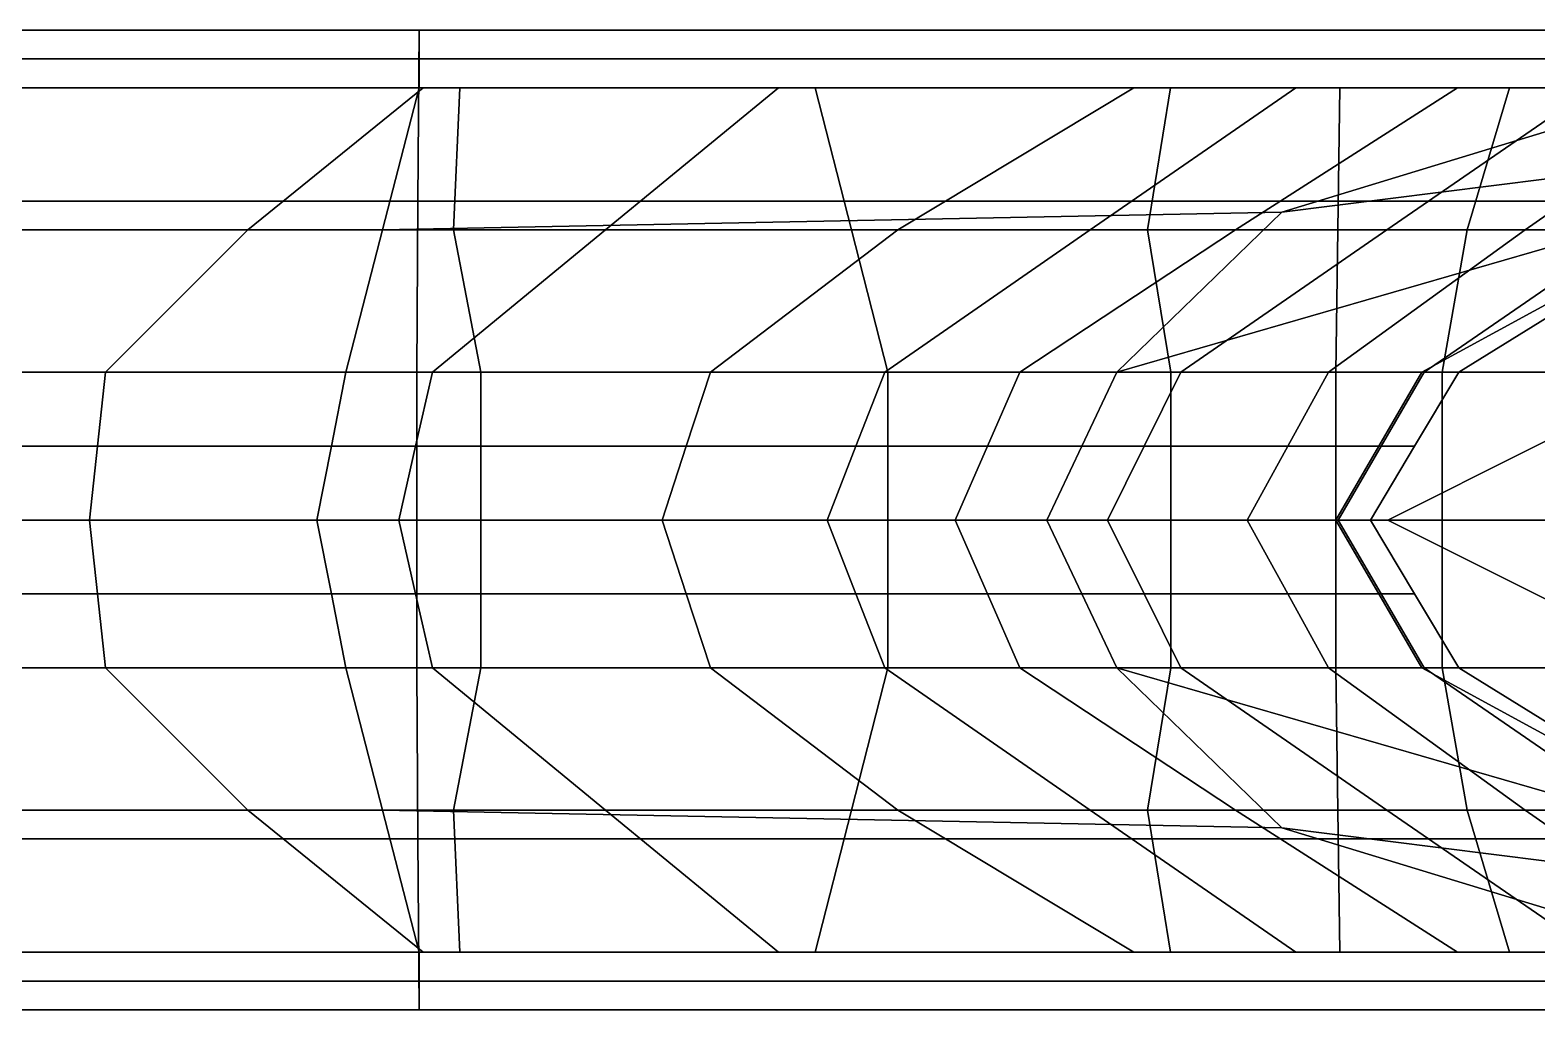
# Model space of a CAD drawing. Extents: x -4.9 to 4.89, y -0.62 to 0.62.
# Drawn here: x -3.8322 to -3.3516, y -0.1563 to 0.1563 of the extents above; entities that cross this region are included whole.
import ezdxf

# ---------------------------------------------------------------- set-up
doc = ezdxf.new("R2010")
doc.units = 0

msp = doc.modelspace()

# ---------------------------------------------------------------- linework, layer by layer
for points in [[(-3.70811, 0.14711, 0.45818), (-4.1133, 0.14711, 0.45818), (-4.1133, 0.15632, 0.46576), (-3.70811, 0.15632, 0.46576)], [(-3.70853, 0.10176, 0.53199), (-3.70811, 0.15632, 0.46576), (-4.1133, 0.15632, 0.46576), (-4.11309, 0.10176, 0.53126)], [(-3.70853, 0.10176, 0.53199), (-3.30396, 0.10176, 0.53272), (-3.30292, 0.15632, 0.46576), (-3.70811, 0.15632, 0.46576)], [(-3.70811, 0.14711, 0.45818), (-3.70811, 0.15632, 0.46576), (-3.30292, 0.15632, 0.46576), (-3.30292, 0.14711, 0.45818)], [(-3.70811, 0.14711, 0.45818), (-3.70811, 0.1379, 0.4506), (-4.1133, 0.1379, 0.4506), (-4.1133, 0.14711, 0.45818)], [(-3.70811, 0.14711, 0.45818), (-3.30292, 0.14711, 0.45818), (-3.30292, 0.1379, 0.4506), (-3.70811, 0.1379, 0.4506)], [(-3.70811, 0.1379, 0.42683), (-4.1133, 0.1379, 0.42683), (-4.1133, 0.1379, 0.4506), (-3.70811, 0.1379, 0.4506)], [(-3.70811, 0.1379, 0.42683), (-3.70811, 0.1379, 0.40306), (-4.1133, 0.1379, 0.40306), (-4.1133, 0.1379, 0.42683)], [(-3.71983, 0.09255, 0.34783), (-4.00311, 0.09255, 0.34028), (-4.1133, 0.1379, 0.40306), (-3.70811, 0.1379, 0.40306)], [(-3.88663, 0.09255, -0.31353), (-3.76283, 0.09255, -0.26897), (-3.70684, 0.1379, -0.30229), (-3.8628, 0.1379, -0.35654)], [(-3.85698, 0.1379, -0.37204), (-3.8628, 0.1379, -0.35654), (-3.70684, 0.1379, -0.30229), (-3.70102, 0.1379, -0.31624)], [(-3.85698, 0.1379, -0.37204), (-3.70102, 0.1379, -0.31624), (-3.69521, 0.1379, -0.33019), (-3.85117, 0.1379, -0.38754)], [(-3.85565, 0.09255, -0.43829), (-3.85117, 0.1379, -0.38754), (-3.69521, 0.1379, -0.33019), (-3.69719, 0.09255, -0.37518)], [(-3.64871, 0.09255, -0.22518), (-3.5935, 0.1379, -0.25773), (-3.70684, 0.1379, -0.30229), (-3.76283, 0.09255, -0.26897)], [(-3.71983, 0.09255, 0.34783), (-3.70811, 0.1379, 0.40306), (-3.30292, 0.1379, 0.40306), (-3.43295, 0.09822, 0.35081)], [(-3.70811, 0.1379, 0.42683), (-3.70811, 0.1379, 0.4506), (-3.30292, 0.1379, 0.4506), (-3.30292, 0.1379, 0.42683)], [(-3.70811, 0.1379, 0.42683), (-3.30292, 0.1379, 0.42683), (-3.30292, 0.1379, 0.40306), (-3.70811, 0.1379, 0.40306)], [(-3.58769, 0.1379, -0.27168), (-3.70102, 0.1379, -0.31624), (-3.70684, 0.1379, -0.30229), (-3.5935, 0.1379, -0.25773)], [(-3.58769, 0.1379, -0.27168), (-3.58187, 0.1379, -0.28563), (-3.69521, 0.1379, -0.33019), (-3.70102, 0.1379, -0.31624)], [(-3.57026, 0.09255, -0.32691), (-3.69719, 0.09255, -0.37518), (-3.69521, 0.1379, -0.33019), (-3.58187, 0.1379, -0.28563)], [(-3.64871, 0.09255, -0.22518), (-3.55543, 0.09255, -0.17869), (-3.48016, 0.1379, -0.21317), (-3.5935, 0.1379, -0.25773)], [(-3.58769, 0.1379, -0.27168), (-3.5935, 0.1379, -0.25773), (-3.48016, 0.1379, -0.21317), (-3.47435, 0.1379, -0.22712)], [(-3.58769, 0.1379, -0.27168), (-3.47435, 0.1379, -0.22712), (-3.46854, 0.1379, -0.24107), (-3.58187, 0.1379, -0.28563)], [(-3.57026, 0.09255, -0.32691), (-3.58187, 0.1379, -0.28563), (-3.46854, 0.1379, -0.24107), (-3.47589, 0.09255, -0.30314)], [(-3.49411, 0.09255, -0.12599), (-3.42855, 0.1379, -0.13645), (-3.48016, 0.1379, -0.21317), (-3.55543, 0.09255, -0.17869)], [(-3.49411, 0.09255, -0.12599), (-3.44778, 0.09255, -0.06015), (-3.37694, 0.1379, -0.05973), (-3.42855, 0.1379, -0.13645)], [(-3.4215, 0.1379, -0.20693), (-3.47435, 0.1379, -0.22712), (-3.48016, 0.1379, -0.21317), (-3.42855, 0.1379, -0.13645)], [(-3.4151, 0.09255, -0.31351), (-3.47589, 0.09255, -0.30314), (-3.46854, 0.1379, -0.24107), (-3.41445, 0.1379, -0.2774)], [(-3.4215, 0.1379, -0.20693), (-3.41445, 0.1379, -0.2774), (-3.46854, 0.1379, -0.24107), (-3.47435, 0.1379, -0.22712)], [(-3.39947, 0.09255, 0.02578), (-3.33369, 0.1379, 0.03233), (-3.37694, 0.1379, -0.05973), (-3.44778, 0.09255, -0.06015)], [(-3.29771, 0.11522, 0.35974), (-3.43295, 0.09822, 0.35081), (-3.30292, 0.1379, 0.40306), (-3.27843, 0.1379, 0.39878)], [(-3.4215, 0.1379, -0.20693), (-3.42855, 0.1379, -0.13645), (-3.37694, 0.1379, -0.05973), (-3.36865, 0.1379, -0.18673)], [(-3.4215, 0.1379, -0.20693), (-3.36865, 0.1379, -0.18673), (-3.36036, 0.1379, -0.31372), (-3.41445, 0.1379, -0.2774)], [(-3.4151, 0.09255, -0.31351), (-3.41445, 0.1379, -0.2774), (-3.36036, 0.1379, -0.31372), (-3.37383, 0.09255, -0.3458)], [(-3.39947, 0.09255, 0.02578), (-3.35534, 0.09255, 0.11492), (-3.29045, 0.1379, 0.12439), (-3.33369, 0.1379, 0.03233)], [(-3.28856, 0.1379, -0.26046), (-3.36865, 0.1379, -0.18673), (-3.37694, 0.1379, -0.05973), (-3.24904, 0.1379, -0.15795)], [(-3.1932, 0.1379, -0.04752), (-3.24904, 0.1379, -0.15795), (-3.37694, 0.1379, -0.05973), (-3.33369, 0.1379, 0.03233)], [(-3.33801, 0.09255, -0.38778), (-3.37383, 0.09255, -0.3458), (-3.36036, 0.1379, -0.31372), (-3.32807, 0.1379, -0.36297)], [(-3.28856, 0.1379, -0.26046), (-3.32807, 0.1379, -0.36297), (-3.36036, 0.1379, -0.31372), (-3.36865, 0.1379, -0.18673)], [(-3.32157, 0.09255, 0.19038), (-3.25558, 0.1379, 0.20948), (-3.29045, 0.1379, 0.12439), (-3.35534, 0.09255, 0.11492)], [(-3.29771, 0.11522, 0.35974), (-3.30917, 0.09822, 0.32275), (-3.48563, 0.0472, 0.28395), (-3.43295, 0.09822, 0.35081)], [(-3.70853, 0.10176, 0.53199), (-4.11309, 0.10176, 0.53126), (-4.11288, 0.0472, 0.59677), (-3.70894, 0.0472, 0.59822)], [(-3.70853, 0.10176, 0.53199), (-3.70894, 0.0472, 0.59822), (-3.305, 0.0472, 0.59967), (-3.30396, 0.10176, 0.53272)], [(-3.71983, 0.09255, 0.34783), (-3.43295, 0.09822, 0.35081), (-3.48563, 0.0472, 0.28395), (-3.73154, 0.0472, 0.2926)], [(-3.30498, 0.09255, 0.28986), (-3.38829, 0.0472, 0.25802), (-3.48563, 0.0472, 0.28395), (-3.30917, 0.09822, 0.32275)], [(-3.71983, 0.09255, 0.34783), (-3.73154, 0.0472, 0.2926), (-3.98251, 0.0472, 0.28673), (-4.00311, 0.09255, 0.34028)], [(-3.88663, 0.09255, -0.31353), (-3.91046, 0.0472, -0.27052), (-3.80816, 0.0472, -0.23323), (-3.76283, 0.09255, -0.26897)], [(-3.85565, 0.09255, -0.43829), (-3.69719, 0.09255, -0.37518), (-3.68851, 0.0472, -0.41697), (-3.86014, 0.0472, -0.48903)], [(-3.64871, 0.09255, -0.22518), (-3.76283, 0.09255, -0.26897), (-3.80816, 0.0472, -0.23323), (-3.70393, 0.0472, -0.19264)], [(-3.64871, 0.09255, -0.22518), (-3.70393, 0.0472, -0.19264), (-3.61526, 0.0472, -0.15224), (-3.55543, 0.09255, -0.17869)], [(-3.57026, 0.09255, -0.32691), (-3.55865, 0.0472, -0.3682), (-3.68851, 0.0472, -0.41697), (-3.69719, 0.09255, -0.37518)], [(-3.49411, 0.09255, -0.12599), (-3.55543, 0.09255, -0.17869), (-3.61526, 0.0472, -0.15224), (-3.55967, 0.0472, -0.11553)], [(-3.57026, 0.09255, -0.32691), (-3.47589, 0.09255, -0.30314), (-3.46843, 0.0472, -0.34499), (-3.55865, 0.0472, -0.3682)], [(-3.49411, 0.09255, -0.12599), (-3.55967, 0.0472, -0.11553), (-3.51653, 0.0472, -0.0644), (-3.44778, 0.09255, -0.06015)], [(-3.39947, 0.09255, 0.02578), (-3.44778, 0.09255, -0.06015), (-3.51653, 0.0472, -0.0644), (-3.46524, 0.0472, 0.01923)], [(-3.4151, 0.09255, -0.31351), (-3.41576, 0.0472, -0.34963), (-3.46843, 0.0472, -0.34499), (-3.47589, 0.09255, -0.30314)], [(-3.39947, 0.09255, 0.02578), (-3.46524, 0.0472, 0.01923), (-3.41814, 0.0472, 0.10719), (-3.35534, 0.09255, 0.11492)], [(-3.32157, 0.09255, 0.19038), (-3.35534, 0.09255, 0.11492), (-3.41814, 0.0472, 0.10719), (-3.38755, 0.0472, 0.17128)], [(-3.4151, 0.09255, -0.31351), (-3.37383, 0.09255, -0.3458), (-3.38185, 0.0472, -0.37466), (-3.41576, 0.0472, -0.34963)], [(-3.30498, 0.09255, 0.28986), (-3.30312, 0.09255, 0.24956), (-3.37658, 0.0472, 0.21904), (-3.38829, 0.0472, 0.25802)], [(-3.32157, 0.09255, 0.19038), (-3.38755, 0.0472, 0.17128), (-3.37658, 0.0472, 0.21904), (-3.30312, 0.09255, 0.24956)], [(-3.33801, 0.09255, -0.38778), (-3.34794, 0.0472, -0.4126), (-3.38185, 0.0472, -0.37466), (-3.37383, 0.09255, -0.3458)], [(-3.70894, 0, 0.59822), (-3.70894, 0.0472, 0.59822), (-4.11288, 0.0472, 0.59677), (-4.04895, 0, 0.59738)], [(-3.73615, 0.0236, 0.28485), (-3.98045, 0.0236, 0.27914), (-3.98251, 0.0472, 0.28673), (-3.73154, 0.0472, 0.2926)], [(-3.91031, 0.0236, -0.2633), (-3.81073, 0.0236, -0.227), (-3.80816, 0.0472, -0.23323), (-3.91046, 0.0472, -0.27052)], [(-3.86014, 0, -0.48903), (-3.86014, 0.0472, -0.48903), (-3.68851, 0.0472, -0.41697), (-3.68851, 0, -0.41697)], [(-3.70927, 0.0236, -0.18749), (-3.70393, 0.0472, -0.19264), (-3.80816, 0.0472, -0.23323), (-3.81073, 0.0236, -0.227)], [(-3.73615, 0.0236, 0.28485), (-3.73154, 0.0472, 0.2926), (-3.48563, 0.0472, 0.28395), (-3.49678, 0.0236, 0.27643)], [(-3.70927, 0.0236, -0.18749), (-3.62297, 0.0236, -0.14817), (-3.61526, 0.0472, -0.15224), (-3.70393, 0.0472, -0.19264)], [(-3.70894, 0, 0.59822), (-3.39914, 0, 0.60529), (-3.305, 0.0472, 0.59967), (-3.70894, 0.0472, 0.59822)], [(-3.55865, 0, -0.3682), (-3.68851, 0, -0.41697), (-3.68851, 0.0472, -0.41697), (-3.55865, 0.0472, -0.3682)], [(-3.56885, 0.0236, -0.11243), (-3.55967, 0.0472, -0.11553), (-3.61526, 0.0472, -0.15224), (-3.62297, 0.0236, -0.14817)], [(-3.56885, 0.0236, -0.11243), (-3.52686, 0.0236, -0.06266), (-3.51653, 0.0472, -0.0644), (-3.55967, 0.0472, -0.11553)], [(-3.55865, 0, -0.3682), (-3.55865, 0.0472, -0.3682), (-3.46843, 0.0472, -0.34499), (-3.46843, 0, -0.34499)], [(-3.47693, 0.0236, 0.01875), (-3.46524, 0.0472, 0.01923), (-3.51653, 0.0472, -0.0644), (-3.52686, 0.0236, -0.06266)], [(-3.40203, 0.0236, 0.25118), (-3.49678, 0.0236, 0.27643), (-3.48563, 0.0472, 0.28395), (-3.38829, 0.0472, 0.25802)], [(-3.47693, 0.0236, 0.01875), (-3.43108, 0.0236, 0.10437), (-3.41814, 0.0472, 0.10719), (-3.46524, 0.0472, 0.01923)], [(-3.41576, 0, -0.34963), (-3.46843, 0, -0.34499), (-3.46843, 0.0472, -0.34499), (-3.41576, 0.0472, -0.34963)], [(-3.40131, 0.0236, 0.16675), (-3.38755, 0.0472, 0.17128), (-3.41814, 0.0472, 0.10719), (-3.43108, 0.0236, 0.10437)], [(-3.41576, 0, -0.34963), (-3.41576, 0.0472, -0.34963), (-3.38185, 0.0472, -0.37466), (-3.38185, 0, -0.37466)], [(-3.40203, 0.0236, 0.25118), (-3.38829, 0.0472, 0.25802), (-3.37658, 0.0472, 0.21904), (-3.39063, 0.0236, 0.21324)], [(-3.40131, 0.0236, 0.16675), (-3.39063, 0.0236, 0.21324), (-3.37658, 0.0472, 0.21904), (-3.38755, 0.0472, 0.17128)], [(-3.2776, 0, 0.62359), (-3.2776, 0.0472, 0.62359), (-3.305, 0.0472, 0.59967), (-3.39914, 0, 0.60529)], [(-3.34794, 0, -0.4126), (-3.38185, 0, -0.37466), (-3.38185, 0.0472, -0.37466), (-3.34794, 0.0472, -0.4126)], [(-3.73615, 0.0236, 0.28485), (-3.74077, 0, 0.2771), (-3.97839, 0, 0.27154), (-3.98045, 0.0236, 0.27914)], [(-3.91031, 0.0236, -0.2633), (-3.91017, 0, -0.25608), (-3.81331, 0, -0.22077), (-3.81073, 0.0236, -0.227)], [(-3.70927, 0.0236, -0.18749), (-3.81073, 0.0236, -0.227), (-3.81331, 0, -0.22077), (-3.71462, 0, -0.18234)], [(-3.73615, 0.0236, 0.28485), (-3.49678, 0.0236, 0.27643), (-3.50793, 0, 0.26891), (-3.74077, 0, 0.2771)], [(-3.70927, 0.0236, -0.18749), (-3.71462, 0, -0.18234), (-3.63067, 0, -0.14409), (-3.62297, 0.0236, -0.14817)], [(-3.56885, 0.0236, -0.11243), (-3.62297, 0.0236, -0.14817), (-3.63067, 0, -0.14409), (-3.57803, 0, -0.10933)], [(-3.56885, 0.0236, -0.11243), (-3.57803, 0, -0.10933), (-3.53719, 0, -0.06092), (-3.52686, 0.0236, -0.06266)], [(-3.47693, 0.0236, 0.01875), (-3.52686, 0.0236, -0.06266), (-3.53719, 0, -0.06092), (-3.48862, 0, 0.01827)], [(-3.40203, 0.0236, 0.25118), (-3.41577, 0, 0.24435), (-3.50793, 0, 0.26891), (-3.49678, 0.0236, 0.27643)], [(-3.47693, 0.0236, 0.01875), (-3.48862, 0, 0.01827), (-3.44402, 0, 0.10155), (-3.43108, 0.0236, 0.10437)], [(-3.40131, 0.0236, 0.16675), (-3.43108, 0.0236, 0.10437), (-3.44402, 0, 0.10155), (-3.41507, 0, 0.16223)], [(-3.40203, 0.0236, 0.25118), (-3.39063, 0.0236, 0.21324), (-3.40468, 0, 0.20745), (-3.41577, 0, 0.24435)], [(-3.40131, 0.0236, 0.16675), (-3.41507, 0, 0.16223), (-3.40468, 0, 0.20745), (-3.39063, 0.0236, 0.21324)], [(-3.70894, 0, 0.59822), (-4.04895, 0, 0.59738), (-4.11288, -0.0472, 0.59677), (-3.70894, -0.0472, 0.59822)], [(-3.73615, -0.0236, 0.28485), (-3.98045, -0.0236, 0.27914), (-3.97839, 0, 0.27154), (-3.74077, 0, 0.2771)], [(-3.91031, -0.0236, -0.2633), (-3.81073, -0.0236, -0.227), (-3.81331, 0, -0.22077), (-3.91017, 0, -0.25608)], [(-3.86014, 0, -0.48903), (-3.68851, 0, -0.41697), (-3.68851, -0.0472, -0.41697), (-3.86014, -0.0472, -0.48903)], [(-3.70927, -0.0236, -0.18749), (-3.71462, 0, -0.18234), (-3.81331, 0, -0.22077), (-3.81073, -0.0236, -0.227)], [(-3.73615, -0.0236, 0.28485), (-3.74077, 0, 0.2771), (-3.50793, 0, 0.26891), (-3.49678, -0.0236, 0.27643)], [(-3.70927, -0.0236, -0.18749), (-3.62297, -0.0236, -0.14817), (-3.63067, 0, -0.14409), (-3.71462, 0, -0.18234)], [(-3.70894, 0, 0.59822), (-3.70894, -0.0472, 0.59822), (-3.305, -0.0472, 0.59967), (-3.39914, 0, 0.60529)], [(-3.55865, 0, -0.3682), (-3.55865, -0.0472, -0.3682), (-3.68851, -0.0472, -0.41697), (-3.68851, 0, -0.41697)], [(-3.56885, -0.0236, -0.11243), (-3.57803, 0, -0.10933), (-3.63067, 0, -0.14409), (-3.62297, -0.0236, -0.14817)], [(-3.56885, -0.0236, -0.11243), (-3.52686, -0.0236, -0.06266), (-3.53719, 0, -0.06092), (-3.57803, 0, -0.10933)], [(-3.55865, 0, -0.3682), (-3.46843, 0, -0.34499), (-3.46843, -0.0472, -0.34499), (-3.55865, -0.0472, -0.3682)], [(-3.47693, -0.0236, 0.01875), (-3.48862, 0, 0.01827), (-3.53719, 0, -0.06092), (-3.52686, -0.0236, -0.06266)], [(-3.40203, -0.0236, 0.25118), (-3.49678, -0.0236, 0.27643), (-3.50793, 0, 0.26891), (-3.41577, 0, 0.24435)], [(-3.47693, -0.0236, 0.01875), (-3.43108, -0.0236, 0.10437), (-3.44402, 0, 0.10155), (-3.48862, 0, 0.01827)], [(-3.41576, 0, -0.34963), (-3.41576, -0.0472, -0.34963), (-3.46843, -0.0472, -0.34499), (-3.46843, 0, -0.34499)], [(-3.40131, -0.0236, 0.16675), (-3.41507, 0, 0.16223), (-3.44402, 0, 0.10155), (-3.43108, -0.0236, 0.10437)], [(-3.40203, -0.0236, 0.25118), (-3.41577, 0, 0.24435), (-3.40468, 0, 0.20745), (-3.39063, -0.0236, 0.21324)], [(-3.41576, 0, -0.34963), (-3.38185, 0, -0.37466), (-3.38185, -0.0472, -0.37466), (-3.41576, -0.0472, -0.34963)], [(-3.40131, -0.0236, 0.16675), (-3.39063, -0.0236, 0.21324), (-3.40468, 0, 0.20745), (-3.41507, 0, 0.16223)], [(-3.2776, 0, 0.62359), (-3.39914, 0, 0.60529), (-3.305, -0.0472, 0.59967), (-3.2776, -0.0472, 0.62359)], [(-3.34794, 0, -0.4126), (-3.34794, -0.0472, -0.4126), (-3.38185, -0.0472, -0.37466), (-3.38185, 0, -0.37466)], [(-3.73615, -0.0236, 0.28485), (-3.73154, -0.0472, 0.2926), (-3.98251, -0.0472, 0.28673), (-3.98045, -0.0236, 0.27914)], [(-3.91031, -0.0236, -0.2633), (-3.91046, -0.0472, -0.27052), (-3.80816, -0.0472, -0.23323), (-3.81073, -0.0236, -0.227)], [(-3.70927, -0.0236, -0.18749), (-3.81073, -0.0236, -0.227), (-3.80816, -0.0472, -0.23323), (-3.70393, -0.0472, -0.19264)], [(-3.73615, -0.0236, 0.28485), (-3.49678, -0.0236, 0.27643), (-3.48563, -0.0472, 0.28395), (-3.73154, -0.0472, 0.2926)], [(-3.70927, -0.0236, -0.18749), (-3.70393, -0.0472, -0.19264), (-3.61526, -0.0472, -0.15224), (-3.62297, -0.0236, -0.14817)], [(-3.56885, -0.0236, -0.11243), (-3.62297, -0.0236, -0.14817), (-3.61526, -0.0472, -0.15224), (-3.55967, -0.0472, -0.11553)], [(-3.56885, -0.0236, -0.11243), (-3.55967, -0.0472, -0.11553), (-3.51653, -0.0472, -0.0644), (-3.52686, -0.0236, -0.06266)], [(-3.47693, -0.0236, 0.01875), (-3.52686, -0.0236, -0.06266), (-3.51653, -0.0472, -0.0644), (-3.46524, -0.0472, 0.01923)], [(-3.40203, -0.0236, 0.25118), (-3.38829, -0.0472, 0.25802), (-3.48563, -0.0472, 0.28395), (-3.49678, -0.0236, 0.27643)], [(-3.47693, -0.0236, 0.01875), (-3.46524, -0.0472, 0.01923), (-3.41814, -0.0472, 0.10719), (-3.43108, -0.0236, 0.10437)], [(-3.40131, -0.0236, 0.16675), (-3.43108, -0.0236, 0.10437), (-3.41814, -0.0472, 0.10719), (-3.38755, -0.0472, 0.17128)], [(-3.40203, -0.0236, 0.25118), (-3.39063, -0.0236, 0.21324), (-3.37658, -0.0472, 0.21904), (-3.38829, -0.0472, 0.25802)], [(-3.40131, -0.0236, 0.16675), (-3.38755, -0.0472, 0.17128), (-3.37658, -0.0472, 0.21904), (-3.39063, -0.0236, 0.21324)], [(-3.70853, -0.10176, 0.53199), (-3.70894, -0.0472, 0.59822), (-4.11288, -0.0472, 0.59677), (-4.11309, -0.10176, 0.53126)], [(-3.71983, -0.09255, 0.34783), (-4.00311, -0.09255, 0.34028), (-3.98251, -0.0472, 0.28673), (-3.73154, -0.0472, 0.2926)], [(-3.88663, -0.09255, -0.31353), (-3.76283, -0.09255, -0.26897), (-3.80816, -0.0472, -0.23323), (-3.91046, -0.0472, -0.27052)], [(-3.85565, -0.09255, -0.43829), (-3.86014, -0.0472, -0.48903), (-3.68851, -0.0472, -0.41697), (-3.69719, -0.09255, -0.37518)], [(-3.64871, -0.09255, -0.22518), (-3.70393, -0.0472, -0.19264), (-3.80816, -0.0472, -0.23323), (-3.76283, -0.09255, -0.26897)], [(-3.71983, -0.09255, 0.34783), (-3.73154, -0.0472, 0.2926), (-3.48563, -0.0472, 0.28395), (-3.43295, -0.09822, 0.35081)], [(-3.70853, -0.10176, 0.53199), (-3.30396, -0.10176, 0.53272), (-3.305, -0.0472, 0.59967), (-3.70894, -0.0472, 0.59822)], [(-3.64871, -0.09255, -0.22518), (-3.55543, -0.09255, -0.17869), (-3.61526, -0.0472, -0.15224), (-3.70393, -0.0472, -0.19264)], [(-3.57026, -0.09255, -0.32691), (-3.69719, -0.09255, -0.37518), (-3.68851, -0.0472, -0.41697), (-3.55865, -0.0472, -0.3682)], [(-3.49411, -0.09255, -0.12599), (-3.55967, -0.0472, -0.11553), (-3.61526, -0.0472, -0.15224), (-3.55543, -0.09255, -0.17869)], [(-3.57026, -0.09255, -0.32691), (-3.55865, -0.0472, -0.3682), (-3.46843, -0.0472, -0.34499), (-3.47589, -0.09255, -0.30314)], [(-3.49411, -0.09255, -0.12599), (-3.44778, -0.09255, -0.06015), (-3.51653, -0.0472, -0.0644), (-3.55967, -0.0472, -0.11553)], [(-3.39947, -0.09255, 0.02578), (-3.46524, -0.0472, 0.01923), (-3.51653, -0.0472, -0.0644), (-3.44778, -0.09255, -0.06015)], [(-3.30498, -0.09255, 0.28986), (-3.30917, -0.09822, 0.32275), (-3.48563, -0.0472, 0.28395), (-3.38829, -0.0472, 0.25802)], [(-3.29771, -0.11522, 0.35974), (-3.43295, -0.09822, 0.35081), (-3.48563, -0.0472, 0.28395), (-3.30917, -0.09822, 0.32275)], [(-3.4151, -0.09255, -0.31351), (-3.47589, -0.09255, -0.30314), (-3.46843, -0.0472, -0.34499), (-3.41576, -0.0472, -0.34963)], [(-3.39947, -0.09255, 0.02578), (-3.35534, -0.09255, 0.11492), (-3.41814, -0.0472, 0.10719), (-3.46524, -0.0472, 0.01923)], [(-3.32157, -0.09255, 0.19038), (-3.38755, -0.0472, 0.17128), (-3.41814, -0.0472, 0.10719), (-3.35534, -0.09255, 0.11492)], [(-3.4151, -0.09255, -0.31351), (-3.41576, -0.0472, -0.34963), (-3.38185, -0.0472, -0.37466), (-3.37383, -0.09255, -0.3458)], [(-3.30498, -0.09255, 0.28986), (-3.38829, -0.0472, 0.25802), (-3.37658, -0.0472, 0.21904), (-3.30312, -0.09255, 0.24956)], [(-3.32157, -0.09255, 0.19038), (-3.30312, -0.09255, 0.24956), (-3.37658, -0.0472, 0.21904), (-3.38755, -0.0472, 0.17128)], [(-3.33801, -0.09255, -0.38778), (-3.37383, -0.09255, -0.3458), (-3.38185, -0.0472, -0.37466), (-3.34794, -0.0472, -0.4126)], [(-3.71983, -0.09255, 0.34783), (-3.70811, -0.1379, 0.40306), (-4.1133, -0.1379, 0.40306), (-4.00311, -0.09255, 0.34028)], [(-3.88663, -0.09255, -0.31353), (-3.8628, -0.1379, -0.35654), (-3.70684, -0.1379, -0.30229), (-3.76283, -0.09255, -0.26897)], [(-3.85565, -0.09255, -0.43829), (-3.69719, -0.09255, -0.37518), (-3.69521, -0.1379, -0.33019), (-3.85117, -0.1379, -0.38754)], [(-3.64871, -0.09255, -0.22518), (-3.76283, -0.09255, -0.26897), (-3.70684, -0.1379, -0.30229), (-3.5935, -0.1379, -0.25773)], [(-3.71983, -0.09255, 0.34783), (-3.43295, -0.09822, 0.35081), (-3.30292, -0.1379, 0.40306), (-3.70811, -0.1379, 0.40306)], [(-3.57026, -0.09255, -0.32691), (-3.58187, -0.1379, -0.28563), (-3.69521, -0.1379, -0.33019), (-3.69719, -0.09255, -0.37518)], [(-3.64871, -0.09255, -0.22518), (-3.5935, -0.1379, -0.25773), (-3.48016, -0.1379, -0.21317), (-3.55543, -0.09255, -0.17869)], [(-3.57026, -0.09255, -0.32691), (-3.47589, -0.09255, -0.30314), (-3.46854, -0.1379, -0.24107), (-3.58187, -0.1379, -0.28563)], [(-3.49411, -0.09255, -0.12599), (-3.55543, -0.09255, -0.17869), (-3.48016, -0.1379, -0.21317), (-3.42855, -0.1379, -0.13645)], [(-3.49411, -0.09255, -0.12599), (-3.42855, -0.1379, -0.13645), (-3.37694, -0.1379, -0.05973), (-3.44778, -0.09255, -0.06015)], [(-3.4151, -0.09255, -0.31351), (-3.41445, -0.1379, -0.2774), (-3.46854, -0.1379, -0.24107), (-3.47589, -0.09255, -0.30314)], [(-3.39947, -0.09255, 0.02578), (-3.44778, -0.09255, -0.06015), (-3.37694, -0.1379, -0.05973), (-3.33369, -0.1379, 0.03233)], [(-3.4151, -0.09255, -0.31351), (-3.37383, -0.09255, -0.3458), (-3.36036, -0.1379, -0.31372), (-3.41445, -0.1379, -0.2774)], [(-3.39947, -0.09255, 0.02578), (-3.33369, -0.1379, 0.03233), (-3.29045, -0.1379, 0.12439), (-3.35534, -0.09255, 0.11492)], [(-3.33801, -0.09255, -0.38778), (-3.32807, -0.1379, -0.36297), (-3.36036, -0.1379, -0.31372), (-3.37383, -0.09255, -0.3458)], [(-3.32157, -0.09255, 0.19038), (-3.35534, -0.09255, 0.11492), (-3.29045, -0.1379, 0.12439), (-3.25558, -0.1379, 0.20948)], [(-3.29771, -0.11522, 0.35974), (-3.27843, -0.1379, 0.39878), (-3.30292, -0.1379, 0.40306), (-3.43295, -0.09822, 0.35081)], [(-3.70853, -0.10176, 0.53199), (-4.11309, -0.10176, 0.53126), (-4.1133, -0.15632, 0.46576), (-3.70811, -0.15632, 0.46576)], [(-3.70853, -0.10176, 0.53199), (-3.70811, -0.15632, 0.46576), (-3.30292, -0.15632, 0.46576), (-3.30396, -0.10176, 0.53272)], [(-3.70811, -0.1379, 0.42683), (-3.70811, -0.1379, 0.4506), (-4.1133, -0.1379, 0.4506), (-4.1133, -0.1379, 0.42683)], [(-3.70811, -0.1379, 0.42683), (-4.1133, -0.1379, 0.42683), (-4.1133, -0.1379, 0.40306), (-3.70811, -0.1379, 0.40306)], [(-3.70811, -0.14711, 0.45818), (-4.1133, -0.14711, 0.45818), (-4.1133, -0.1379, 0.4506), (-3.70811, -0.1379, 0.4506)], [(-3.85698, -0.1379, -0.37204), (-3.70102, -0.1379, -0.31624), (-3.70684, -0.1379, -0.30229), (-3.8628, -0.1379, -0.35654)], [(-3.85698, -0.1379, -0.37204), (-3.85117, -0.1379, -0.38754), (-3.69521, -0.1379, -0.33019), (-3.70102, -0.1379, -0.31624)], [(-3.70811, -0.1379, 0.42683), (-3.70811, -0.1379, 0.40306), (-3.30292, -0.1379, 0.40306), (-3.30292, -0.1379, 0.42683)], [(-3.70811, -0.1379, 0.42683), (-3.30292, -0.1379, 0.42683), (-3.30292, -0.1379, 0.4506), (-3.70811, -0.1379, 0.4506)], [(-3.70811, -0.14711, 0.45818), (-3.70811, -0.1379, 0.4506), (-3.30292, -0.1379, 0.4506), (-3.30292, -0.14711, 0.45818)], [(-3.58769, -0.1379, -0.27168), (-3.5935, -0.1379, -0.25773), (-3.70684, -0.1379, -0.30229), (-3.70102, -0.1379, -0.31624)], [(-3.58769, -0.1379, -0.27168), (-3.70102, -0.1379, -0.31624), (-3.69521, -0.1379, -0.33019), (-3.58187, -0.1379, -0.28563)], [(-3.58769, -0.1379, -0.27168), (-3.47435, -0.1379, -0.22712), (-3.48016, -0.1379, -0.21317), (-3.5935, -0.1379, -0.25773)], [(-3.58769, -0.1379, -0.27168), (-3.58187, -0.1379, -0.28563), (-3.46854, -0.1379, -0.24107), (-3.47435, -0.1379, -0.22712)], [(-3.4215, -0.1379, -0.20693), (-3.42855, -0.1379, -0.13645), (-3.48016, -0.1379, -0.21317), (-3.47435, -0.1379, -0.22712)], [(-3.4215, -0.1379, -0.20693), (-3.47435, -0.1379, -0.22712), (-3.46854, -0.1379, -0.24107), (-3.41445, -0.1379, -0.2774)], [(-3.4215, -0.1379, -0.20693), (-3.36865, -0.1379, -0.18673), (-3.37694, -0.1379, -0.05973), (-3.42855, -0.1379, -0.13645)], [(-3.4215, -0.1379, -0.20693), (-3.41445, -0.1379, -0.2774), (-3.36036, -0.1379, -0.31372), (-3.36865, -0.1379, -0.18673)], [(-3.28856, -0.1379, -0.26046), (-3.24904, -0.1379, -0.15795), (-3.37694, -0.1379, -0.05973), (-3.36865, -0.1379, -0.18673)], [(-3.1932, -0.1379, -0.04752), (-3.33369, -0.1379, 0.03233), (-3.37694, -0.1379, -0.05973), (-3.24904, -0.1379, -0.15795)], [(-3.28856, -0.1379, -0.26046), (-3.36865, -0.1379, -0.18673), (-3.36036, -0.1379, -0.31372), (-3.32807, -0.1379, -0.36297)], [(-3.70811, -0.14711, 0.45818), (-3.70811, -0.15632, 0.46576), (-4.1133, -0.15632, 0.46576), (-4.1133, -0.14711, 0.45818)], [(-3.70811, -0.14711, 0.45818), (-3.30292, -0.14711, 0.45818), (-3.30292, -0.15632, 0.46576), (-3.70811, -0.15632, 0.46576)]]:
    msp.add_3dface(points)

doc.saveas('drawing.dxf')
